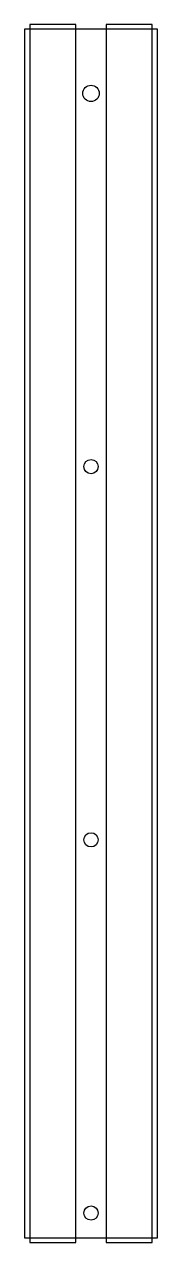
# Model space of a CAD drawing. Extents: x 0 to 81, y -3 to 738.
import ezdxf

# ---------------------------------------------------------------- set-up
doc = ezdxf.new("R2010")
doc.units = 0
doc.layers.get('0').update_dxf_attribs({"linetype": 'CONTINUOUS'})

msp = doc.modelspace()

# ---------------------------------------------------------------- linework, layer by layer
for points in [[(0, 0), (81, 0), (81, 735), (0, 735)], [(3.25, -3), (31.25, -3), (31.25, 738), (3.25, 738)], [(49.75, -3), (77.75, -3), (77.75, 738), (49.75, 738)]]:
    msp.add_lwpolyline(points, close=True)
for centre, radius in [((40.5, 696), 5), ((40.5, 469), 4.3), ((40.5, 242), 4.3), ((40.5, 15), 4.3)]:
    msp.add_circle(centre, radius)

doc.saveas('drawing.dxf')
